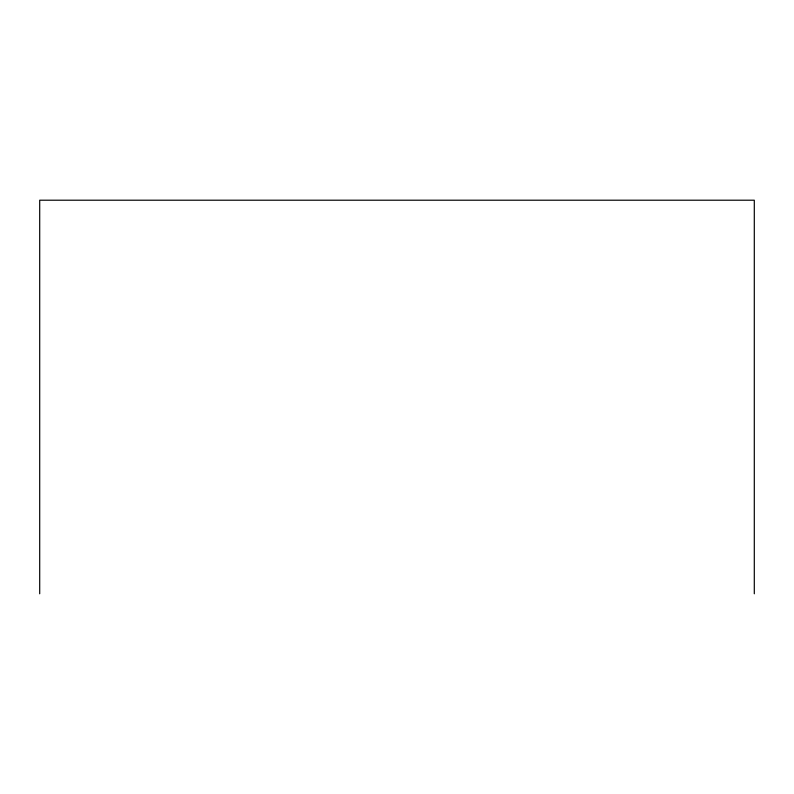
<?xml version="1.0" encoding="UTF-8"?>
<svg xmlns="http://www.w3.org/2000/svg" width="794" height="794" viewBox="0 0 794 794"><rect width="100%" height="100%" fill="white"/><g stroke="black" fill="none" stroke-linecap="round" stroke-linejoin="round"><path stroke-width="1.19" d="M754.3 593.793L754.3 200.207L39.7 200.207L39.7 593.793"/></g></svg>
